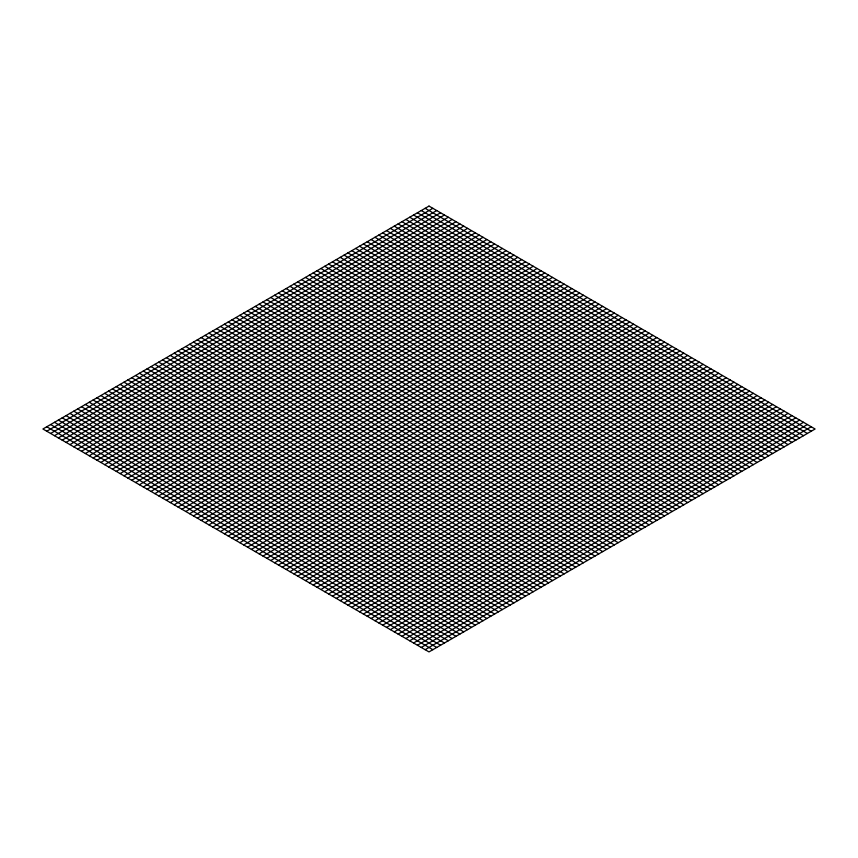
<?xml version="1.0" encoding="UTF-8"?>
<svg xmlns="http://www.w3.org/2000/svg" width="858" height="858" viewBox="0 0 858 858"><rect width="100%" height="100%" fill="white"/><g stroke="black" fill="none" stroke-linecap="round" stroke-linejoin="round"><path stroke-width="1.29" d="M46.761 431.231L432.861 208.312M50.622 433.462L436.722 210.542M54.483 435.692L440.583 212.773M58.344 437.912L444.444 215.004M62.205 440.143L448.305 217.235M66.066 442.374L452.166 219.466M69.927 444.605L456.027 221.686M73.788 446.836L459.888 223.917M77.649 449.066L463.749 226.147M81.51 451.287L467.61 228.378M85.371 453.517L471.471 230.609M89.232 455.748L475.332 232.84M93.093 457.979L479.193 235.071M96.954 460.21L483.054 237.291M100.815 462.441L486.915 239.521M104.676 464.671L490.776 241.752M108.537 466.891L494.637 243.983M112.398 469.122L498.498 246.214M116.259 471.353L502.359 248.445M120.12 473.584L506.22 250.665M123.981 475.815L510.081 252.896M127.842 478.045L513.942 255.126M131.703 480.266L517.803 257.357M135.564 482.496L521.664 259.588M139.425 484.727L525.525 261.819M143.286 486.958L529.386 264.049M147.147 489.189L533.247 266.27M151.008 491.419L537.108 268.5M154.869 493.64L540.969 270.731M158.73 495.87L544.83 272.962M162.591 498.101L548.691 275.193M166.452 500.332L552.552 277.424M170.313 502.563L556.413 279.644M174.174 504.794L560.274 281.874M178.035 507.024L564.135 284.105M181.896 509.244L567.996 286.336M185.757 511.475L571.857 288.567M189.618 513.706L575.718 290.798M193.479 515.937L579.579 293.028M197.34 518.168L583.44 295.249M201.201 520.398L587.301 297.479M205.062 522.619L591.162 299.71M208.923 524.849L595.023 301.941M212.784 527.08L598.884 304.172M216.645 529.311L602.745 306.403M220.506 531.542L606.606 308.623M224.367 533.773L610.467 310.853M228.228 536.003L614.328 313.084M232.089 538.223L618.189 315.315M235.95 540.454L622.05 317.546M239.811 542.685L625.911 319.777M243.672 544.916L629.772 321.997M247.533 547.147L633.633 324.227M251.394 549.377L637.494 326.458M255.255 551.597L641.355 328.689M259.116 553.828L645.216 330.92M262.977 556.059L649.077 333.151M266.838 558.29L652.938 335.381M270.699 560.521L656.799 337.602M274.56 562.751L660.66 339.832M278.421 564.972L664.521 342.063M282.282 567.202L668.382 344.294M286.143 569.433L672.243 346.525M290.004 571.664L676.104 348.756M293.865 573.895L679.965 350.976M297.726 576.126L683.826 353.206M301.587 578.356L687.687 355.437M305.448 580.576L691.548 357.668M309.309 582.807L695.409 359.899M313.17 585.038L699.27 362.13M317.031 587.269L703.131 364.36M320.892 589.5L706.992 366.581M324.753 591.73L710.853 368.811M328.614 593.95L714.714 371.042M332.475 596.181L718.575 373.273M336.336 598.412L722.436 375.504M340.197 600.643L726.297 377.734M344.058 602.874L730.158 379.955M347.919 605.105L734.019 382.185M351.78 607.335L737.88 384.416M355.641 609.555L741.741 386.647M359.502 611.786L745.602 388.878M363.363 614.017L749.463 391.109M367.224 616.248L753.324 393.329M371.085 618.479L757.185 395.559M374.946 620.709L761.046 397.79M378.807 622.929L764.907 400.021M382.668 625.16L768.768 402.252M386.529 627.391L772.629 404.483M390.39 629.622L776.49 406.713M394.251 631.853L780.351 408.934M398.112 634.083L784.212 411.164M401.973 636.314L788.073 413.395M405.834 638.534L791.934 415.626M409.695 640.765L795.795 417.857M413.556 642.996L799.656 420.088M417.417 645.227L803.517 422.308M421.278 647.458L807.378 424.538M425.139 649.688L811.239 426.769M425.139 208.312L811.239 431.231M421.278 210.542L807.378 433.462M417.417 212.773L803.517 435.692M413.556 215.004L799.656 437.912M409.695 217.235L795.795 440.143M405.834 219.466L791.934 442.374M401.973 221.686L788.073 444.605M398.112 223.917L784.212 446.836M394.251 226.147L780.351 449.066M390.39 228.378L776.49 451.287M386.529 230.609L772.629 453.517M382.668 232.84L768.768 455.748M378.807 235.071L764.907 457.979M374.946 237.291L761.046 460.21M371.085 239.521L757.185 462.441M367.224 241.752L753.324 464.671M363.363 243.983L749.463 466.891M359.502 246.214L745.602 469.122M355.641 248.445L741.741 471.353M351.78 250.665L737.88 473.584M347.919 252.896L734.019 475.815M344.058 255.126L730.158 478.045M340.197 257.357L726.297 480.266M336.336 259.588L722.436 482.496M332.475 261.819L718.575 484.727M328.614 264.049L714.714 486.958M324.753 266.27L710.853 489.189M320.892 268.5L706.992 491.419M317.031 270.731L703.131 493.64M313.17 272.962L699.27 495.87M309.309 275.193L695.409 498.101M305.448 277.424L691.548 500.332M301.587 279.644L687.687 502.563M297.726 281.874L683.826 504.794M293.865 284.105L679.965 507.024M290.004 286.336L676.104 509.244M286.143 288.567L672.243 511.475M282.282 290.798L668.382 513.706M278.421 293.028L664.521 515.937M274.56 295.249L660.66 518.168M270.699 297.479L656.799 520.398M266.838 299.71L652.938 522.619M262.977 301.941L649.077 524.849M259.116 304.172L645.216 527.08M255.255 306.403L641.355 529.311M251.394 308.623L637.494 531.542M247.533 310.853L633.633 533.773M243.672 313.084L629.772 536.003M239.811 315.315L625.911 538.223M235.95 317.546L622.05 540.454M232.089 319.777L618.189 542.685M228.228 321.997L614.328 544.916M224.367 324.227L610.467 547.147M220.506 326.458L606.606 549.377M216.645 328.689L602.745 551.597M212.784 330.92L598.884 553.828M208.923 333.151L595.023 556.059M205.062 335.381L591.162 558.29M201.201 337.602L587.301 560.521M197.34 339.832L583.44 562.751M193.479 342.063L579.579 564.972M189.618 344.294L575.718 567.202M185.757 346.525L571.857 569.433M181.896 348.756L567.996 571.664M178.035 350.976L564.135 573.895M174.174 353.206L560.274 576.126M170.313 355.437L556.413 578.356M166.452 357.668L552.552 580.576M162.591 359.899L548.691 582.807M158.73 362.13L544.83 585.038M154.869 364.36L540.969 587.269M151.008 366.581L537.108 589.5M147.147 368.811L533.247 591.73M143.286 371.042L529.386 593.95M139.425 373.273L525.525 596.181M135.564 375.504L521.664 598.412M131.703 377.734L517.803 600.643M127.842 379.955L513.942 602.874M123.981 382.185L510.081 605.105M120.12 384.416L506.22 607.335M116.259 386.647L502.359 609.555M112.398 388.878L498.498 611.786M108.537 391.109L494.637 614.017M104.676 393.329L490.776 616.248M100.815 395.559L486.915 618.479M96.954 397.79L483.054 620.709M93.093 400.021L479.193 622.929M89.232 402.252L475.332 625.16M85.371 404.483L471.471 627.391M81.51 406.713L467.61 629.622M77.649 408.934L463.749 631.853M73.788 411.164L459.888 634.083M69.927 413.395L456.027 636.314M66.066 415.626L452.166 638.534M62.205 417.857L448.305 640.765M58.344 420.088L444.444 642.996M54.483 422.308L440.583 645.227M50.622 424.538L436.722 647.458M46.761 426.769L432.861 649.688M429 206.092L42.9 429L429 651.908L815.1 429L429 206.092"/></g></svg>
